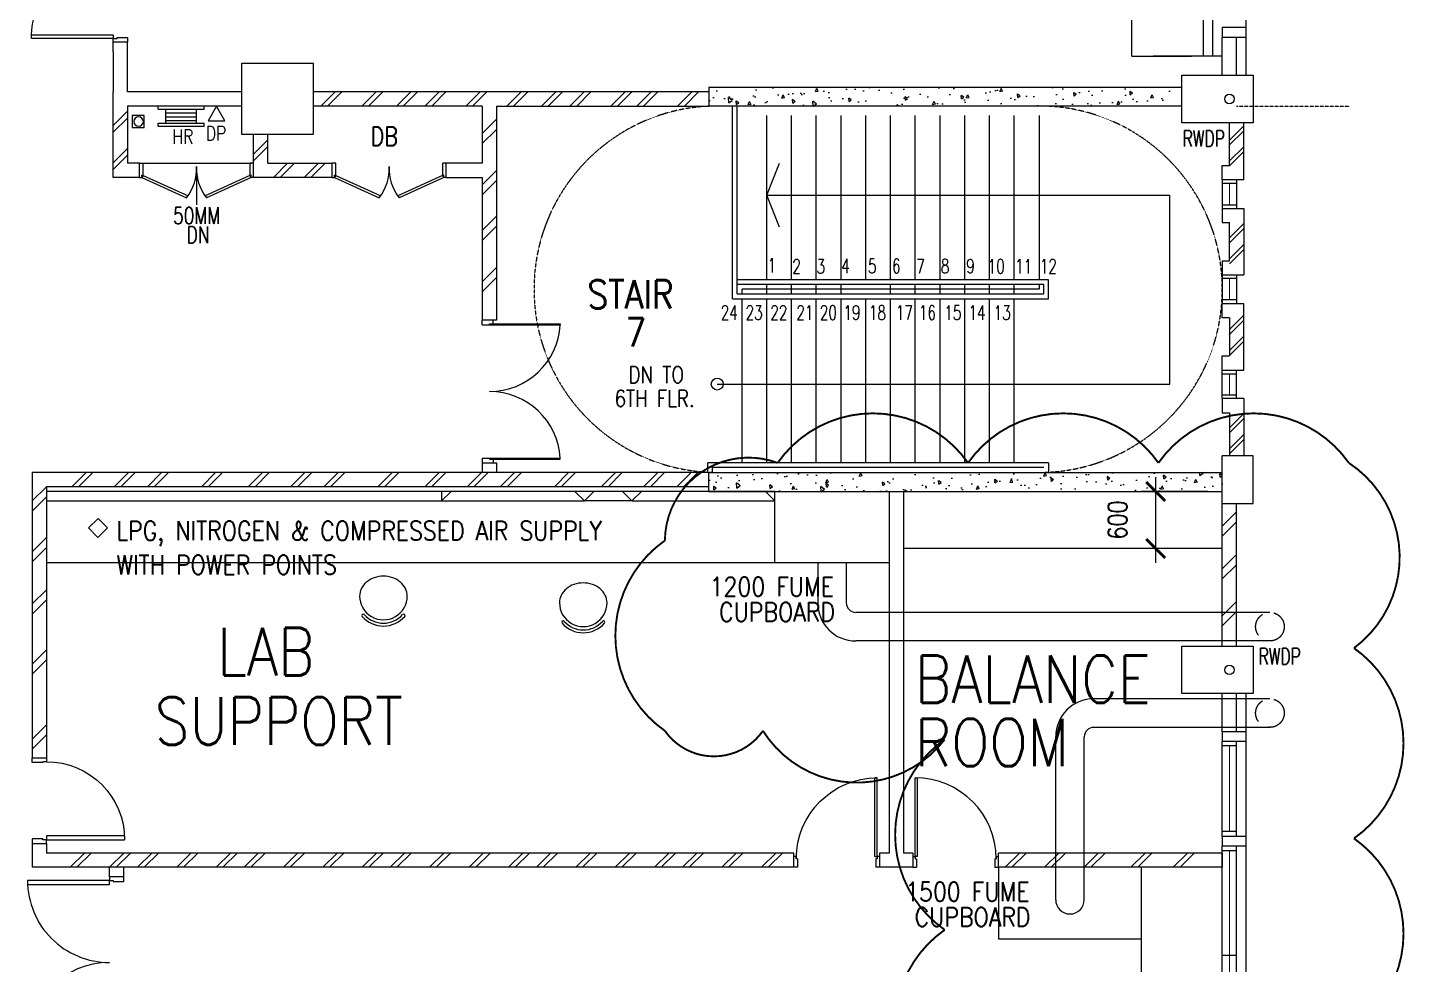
# Model space of a CAD drawing. Extents: x 2687779 to 2997471, y -863049 to -631414.
# Drawn here: x 2958379 to 2972843, y -823520 to -813674 of the extents above; entities that cross this region are included whole.
import ezdxf

# ---------------------------------------------------------------- set-up
doc = ezdxf.new("R2010")
doc.units = 0
doc.header["$LTSCALE"] = 10
doc.header["$MEASUREMENT"] = 0
doc.header["$PDMODE"] = 34
doc.linetypes.add('DIVIDE', pattern=[1.25, 0.5, -0.25, 0, -0.25, 0, -0.25])
doc.linetypes.add('HIDDEN', pattern=[0.375, 0.25, -0.125])
doc.layers.get('0').update_dxf_attribs({"linetype": 'CONTINUOUS'})
doc.layers.get('DEFPOINTS').update_dxf_attribs({"linetype": 'CONTINUOUS'})
for name, color, linetype in [('BO', 7, 'CONTINUOUS'), ('COL', 3, 'CONTINUOUS'), ('DIM', 7, 'CONTINUOUS'), ('DOOR', 5, 'CONTINUOUS'), ('DR', 7, 'CONTINUOUS'), ('FIT', 5, 'CONTINUOUS'), ('FURN', 1, 'CONTINUOUS'), ('FURN1', 7, 'CONTINUOUS'), ('H', 1, 'CONTINUOUS'), ('hatch', 7, 'CONTINUOUS'), ('PIPE', 5, 'DIVIDE'), ('PL', 5, 'CONTINUOUS'), ('RISERFUME', 1, 'CONTINUOUS'), ('RWDP', 145, 'CONTINUOUS'), ('stair', 7, 'CONTINUOUS'), ('T25', 7, 'CONTINUOUS'), ('T50', 3, 'CONTINUOUS'), ('TEX', 2, 'CONTINUOUS'), ('WALL', 2, 'CONTINUOUS'), ('WIN', 5, 'CONTINUOUS')]:
    doc.layers.add(name, color=color, linetype=linetype)
doc.styles.add('ROMANS', font='romans.shx', dxfattribs={"width": 0.8, "height": 100})
doc.styles.get("Standard").update_dxf_attribs({"font": 'ROMANS.SHX'})
doc.dimstyles.new('STANDARD$0', dxfattribs={"dimscale": 0, "dimtxt": 8, "dimasz": 6, "dimexe": 1, "dimexo": 1, "dimgap": 3, "dimtad": 1, "dimdec": 0, "dimlfac": -1, "dimrnd": 1, "dimzin": 0, "dimdsep": 46, "dimtxsty": 'Standard', "dimcen": 0, "dimclrd": 5, "dimclre": 250, "dimadec": 0, "dimazin": 0, "dimtfac": 1, "dimtdec": 4, "dimtofl": 0, "dimtmove": 0, "dimatfit": 3, "dimfxl": 1, "dimtolj": 1, "dimtzin": 0, "dimarcsym": 0})
pattern_1 = [(95, (901357.55, 1160.54), (275.776, 231.40354), [37.5, -412.5]), (40, (901357.55, 1160.54), (-314.996084, 216.884075), [30, -330]), (145.4514, (901380.53, 1179.82), (-39.219734, 448.28764), [31.870095, -350.571056]), (91.1842, (901286.84, 1231.25), (435.8465, 318.80688), [56.25, -618.75]), (141.6356, (901323.16, 1257.8), (-13.94951, 674.85584), [47.80514, -525.8565]), (36.1842, (901286.84, 1231.25), (-13.95003, 674.85583), [45, -495]), (66, (901339.87, 1248.92), (353.385786, 68.69124), [37.5, -412.5]), (11, (901339.87, 1248.92), (-170.354297, 342.40422), [30, -330]), (116.4514, (901369.32, 1254.65), (183.03181, 411.09531), [31.870095, -350.571056]), (82.5, (901357.55, 1160.54), (-113.396593, 121.994909), [0, -326, 0, -335, 0, -331.25]), (52.5, (901357.55, 1160.54), (-46.436471, 232.454725), [0, -191, 0, -318.5, 0, -126.25]), (12.5, (901278.71, 1081.69), (196.709084, 180.760381), [0, -125, 0, -390, 0, -517.5]), (2.5, (901243.35, 1046.34), (170.794992, 241.579903), [0, -162.5, 0, -259, 0, -367.5])]

# ---------------------------------------------------------------- blocks, each defined once
blk = doc.blocks.new('D1500-1')
at = {"layer": 'DR'}
for p, q in [((38, 77), (38, 821)), ((38, 821), (50, 820)), ((50, 0), (50, 820)), ((1462, 821), (1450, 820)), ((1450, 0), (1450, 820)), ((1462, 77), (1462, 821)), ((38, 115), (0, 115)), ((50, 0), (0, 0)), ((50, 77), (38, 77)), ((1450, 77), (1462, 77)), ((1462, 115), (1500, 115)), ((1450, 0), (1500, 0))]:
    blk.add_line(p, q, dxfattribs=at)
for centre, start, end in [((5, 77), 0.0238, 86.5289), ((1495, 77), 93.4711, 179.9762)]:
    blk.add_arc(centre, 745, start, end, dxfattribs=at)
blk = doc.blocks.new('DR-1800-B')
at = {"layer": 'DR'}
for p, q in [((-50, 0), (0, 0)), ((0, 0), (0, -150)), ((-1800, 0), (-1800, -150)), ((-1750, 0), (-1800, 0)), ((-1760, -150), (-1760, -110)), ((-1760, -110), (-1750, -110)), ((-1750, -110), (-1750, 0)), ((-50, -110), (-50, 0)), ((-40, -110), (-50, -110)), ((-40, -150), (-40, -110)), ((-1800, -150), (-1760, -150)), ((-1760, -150), (-1760, -1010)), ((-1720, -150), (-1760, -150)), ((-1720, -1009), (-1720, -150)), ((-80, -1009), (-80, -150)), ((-80, -150), (-40, -150)), ((-40, -150), (-40, -1010)), ((0, -150), (-40, -150))]:
    blk.add_line(p, q, dxfattribs=at)
for centre, start, end in [((-1760, -150), 270, 0), ((-40, -150), 180.0001, 270)]:
    blk.add_arc(centre, 860, start, end, dxfattribs=at)
blk = doc.blocks.new('DR900')
at = {"layer": 'DR', "color": 7}
for p, q in [((25, 940), (50, 940)), ((25, 115), (25, 940)), ((50, 115), (50, 940)), ((0, 115), (25, 115)), ((0, 0), (38, 0)), ((50, 115), (25, 115)), ((25, 115), (25, 90)), ((25, 90), (38, 90)), ((38, 90), (38, 0)), ((862, 90), (875, 90)), ((862, 90), (862, 0)), ((862, 0), (900, 0)), ((875, 115), (900, 115)), ((875, 115), (875, 90))]:
    blk.add_line(p, q, dxfattribs=at)
blk.add_arc((25, 90), 850, 0, 90, dxfattribs=at)
blk = doc.blocks.new('DR-900-B')
at = {"layer": 'DR'}
for p, q in [((0, 900), (-150, 900)), ((-150, 900), (-150, 860)), ((0, 850), (0, 900)), ((-150, 860), (-110, 860)), ((-110, 860), (-110, 850)), ((-110, 850), (0, 850)), ((-150, 40), (-970, 40)), ((-969, 80), (-150, 80)), ((-150, 80), (-150, 40)), ((-150, 40), (-110, 40)), ((-150, 0), (-150, 40)), ((0, 0), (-150, 0)), ((-110, 50), (0, 50)), ((-110, 40), (-110, 50)), ((0, 50), (0, 0))]:
    blk.add_line(p, q, dxfattribs=at)
blk.add_arc((-150, 40), 820, 90, 180, dxfattribs=at)
blk = doc.blocks.new('100FT')
at = {"layer": 'PIPE', "linetype": 'Continuous'}
blk.add_circle((0, 0), 50, dxfattribs=at)
blk = doc.blocks.new('A$C7CE3714C')
at = {"layer": 'FIT'}
blk.add_lwpolyline([(0, 0), (126, 0), (126, 126), (0, 126)], close=True, dxfattribs=at)
at = {"layer": 'FIT', "xscale": -1}
blk.add_blockref('100FT', (63, 66), dxfattribs=at)
blk = doc.blocks.new('_ARCHTICK')
at = {"color": 0, "linetype": 'ByBlock', "const_width": 0.15}
blk.add_lwpolyline([(-0.5, -0.5), (0.5, 0.5)], dxfattribs=at)
blk = doc.blocks.new('*D344')
at = {"layer": 'DEFPOINTS', "color": 0, "linetype": 'Continuous', "transparency": 16777216}
for p in [(2970929, -818549), (2970229, -819149), (2970929, -819149)]:
    blk.add_point(p, dxfattribs=at)
at = {"layer": 'FURN', "color": 7, "linetype": 'Continuous', "lineweight": -2, "transparency": 16777216}
for p, q in [((2970229, -818399), (2970229, -819299)), ((2970779, -818549), (2970079, -818549)), ((2970779, -819149), (2970079, -819149))]:
    blk.add_line(p, q, dxfattribs=at)
at = {"layer": 'FURN', "color": 7, "linetype": 'Continuous', "lineweight": -2, "transparency": 16777216, "xscale": 200, "yscale": 200, "zscale": 200}
for p, rotation in [((2970229, -818549), 90), ((2970229, -819149), 270)]:
    blk.add_blockref('_ARCHTICK', p, dxfattribs=dict(at, rotation=rotation))
at = {"layer": 'FURN', "color": 7, "linetype": 'Continuous', "transparency": 16777216, "insert": (2969829, -818849), "char_height": 200, "attachment_point": 5, "rotation": 90, "style": 'ROMANS'}
blk.add_mtext('\\A1;600', dxfattribs=at)
blk = doc.blocks.new('CHAIR10')
at = {"layer": 'FURN1', "color": 1}
for centre, radius, start, end in [((-487, 712), 252, 140.136, 160.9198), ((-515, 735), 216, 116.3827, 140.136), ((-533, 772), 175, 90, 116.3827), ((-533, 697), 250, 270, 90), ((-328, 909), 15, 48.1599, 228.1599), ((-518, 697), 270, 311.8401, 48.1599), ((-518, 697), 300, 311.8401, 48.1599), ((-443, 697), 299, 160.9198, 180), ((-443, 697), 299, 180, 199.0802), ((-487, 682), 252, 199.0802, 219.864), ((-515, 658), 216, 219.864, 243.6173), ((-533, 622), 175, 243.6173, 270), ((-328, 485), 15, 131.8401, 311.8401)]:
    blk.add_arc(centre, radius, start, end, dxfattribs=at)

msp = doc.modelspace()

# ---------------------------------------------------------------- hatches: boundary and pattern name
at = {"layer": 'hatch', "linetype": 'Continuous'}
h = msp.add_hatch(dxfattribs=at)
h.set_pattern_fill('AR-CONC', color=5, scale=50, angle=45, style=0)
h.set_pattern_definition(pattern_1)
h.paths.add_polyline_path([(2965534.5, -814299.1), (2970504.5, -814299.1), (2970504.5, -814499.1), (2965534.5, -814499.1)])
h = msp.add_hatch(dxfattribs=at)
h.set_pattern_fill('AR-CONC', color=5, scale=50, angle=45, style=0)
h.set_pattern_definition(pattern_1)
h.paths.add_polyline_path([(2965534.5, -818349.1), (2965534.5, -818549.1), (2970929.5, -818549.1), (2970929.5, -818349.1)])

# ---------------------------------------------------------------- linework, layer by layer
at = {"color": 9}
for p, q in [((2971179.5, -814174.1), (2971179.5, -808674.1)), ((2971179.5, -826174.1), (2971179.5, -820674.1))]:
    msp.add_line(p, q, dxfattribs=at)
at = {"layer": 'COL'}
for p, q in [((2965534.5, -814299.1), (2970504.5, -814299.1)), ((2965534.5, -814299.1), (2965534.5, -814499.1)), ((2970504.5, -814499.1), (2965534.5, -814499.1)), ((2970929.5, -818674.1), (2970929.5, -818174.1)), ((2971254.5, -818174.1), (2970929.5, -818174.1)), ((2971254.5, -818674.1), (2971254.5, -818174.1)), ((2965534.5, -818349.1), (2970929.5, -818349.1)), ((2965534.5, -818549.1), (2965534.5, -818349.1)), ((2965534.5, -818549.1), (2970929.5, -818549.1)), ((2970929.5, -818674.1), (2971254.5, -818674.1))]:
    msp.add_line(p, q, dxfattribs=at)
for points in [[(2960629.5, -814049.1), (2961379.5, -814049.1), (2961379.5, -814799.1), (2960629.5, -814799.1)], [(2971254.5, -814674.1), (2970504.5, -814674.1), (2970504.5, -814174.1), (2971254.5, -814174.1)], [(2970504.5, -820174.1), (2971254.5, -820174.1), (2971254.5, -820674.1), (2970504.5, -820674.1)]]:
    msp.add_lwpolyline(points, close=True, dxfattribs=at)
at = {"layer": 'DIM', "color": 1}
for p, q in [((2959753.2, -814531.1), (2959753.2, -814499.1)), ((2959833.2, -814679.4), (2959833.2, -814531.1)), ((2960153.2, -814679.4), (2960153.2, -814531.1)), ((2960233.2, -814531.1), (2960233.2, -814499.1)), ((2959753.2, -814711.4), (2959753.2, -814679.4)), ((2960233.2, -814711.4), (2960233.2, -814679.4))]:
    msp.add_line(p, q, dxfattribs=at)
at = {"layer": 'DOOR'}
for p, q in [((2959592.5, -815224.1), (2959592.5, -815099.1)), ((2960716.5, -815224.1), (2960716.5, -815099.1)), ((2960754.5, -815099.1), (2960716.5, -815099.1)), ((2961616.4, -815099.1), (2961580.6, -815099.1)), ((2961616.4, -815224.1), (2961616.4, -815099.1)), ((2962740.4, -815224.1), (2962740.4, -815099.1)), ((2962778.4, -815099.1), (2962740.4, -815099.1)), ((2959554.5, -815249.1), (2959579.5, -815249.1)), ((2959579.5, -815249.1), (2959579.5, -815224.1)), ((2959579.5, -815224.1), (2959592.5, -815224.1)), ((2959593.3, -815228.3), (2959579.5, -815249.1)), ((2959579.5, -815249.1), (2960050.5, -815462.4)), ((2959593.3, -815228.3), (2960065.4, -815442.3)), ((2960715.6, -815228.3), (2960243.6, -815442.3)), ((2960729.5, -815249.1), (2960258.5, -815462.4)), ((2960715.6, -815228.3), (2960729.5, -815249.1)), ((2960729.5, -815224.1), (2960716.5, -815224.1)), ((2960729.5, -815249.1), (2960729.5, -815224.1)), ((2960754.5, -815249.1), (2960729.5, -815249.1)), ((2961578.4, -815249.1), (2961603.4, -815249.1)), ((2961603.4, -815249.1), (2961603.4, -815224.1)), ((2961603.4, -815224.1), (2961616.4, -815224.1)), ((2961617.2, -815228.3), (2961603.4, -815249.1)), ((2961603.4, -815249.1), (2962074.4, -815462.4)), ((2961617.2, -815228.3), (2962089.3, -815442.3)), ((2962739.5, -815228.3), (2962267.5, -815442.3)), ((2962753.4, -815249.1), (2962282.4, -815462.4)), ((2962739.5, -815228.3), (2962753.4, -815249.1)), ((2962753.4, -815224.1), (2962740.4, -815224.1)), ((2962753.4, -815249.1), (2962753.4, -815224.1)), ((2962778.4, -815249.1), (2962753.4, -815249.1))]:
    msp.add_line(p, q, dxfattribs=at)
for centre, start, end in [((2959657.1, -815155.4), 322.03455, 2.4491), ((2960651.9, -815155.4), 177.5509, 217.96545), ((2961681, -815155.4), 322.03455, 2.4491), ((2962675.8, -815155.4), 177.5509, 217.96545)]:
    msp.add_arc(centre, 499, start, end, dxfattribs=at)
at = {"layer": 'DR', "linetype": 'Continuous'}
msp.add_line((2959279.5, -813929.4), (2959279.5, -814349.1), dxfattribs=at)
at = {"layer": 'DR'}
msp.add_line((2960156, -815154.4), (2960156, -815538.8), dxfattribs=at)
at = {"layer": 'FURN', "linetype": 'Continuous'}
for p, q in [((2970829.5, -813974.1), (2970829.5, -810474.1)), ((2969979.5, -813974.1), (2969979.5, -812474.1)), ((2970729.5, -812474.1), (2970729.5, -813974.1)), ((2970729.5, -812474.1), (2970729.5, -813974.1)), ((2969979.5, -813974.1), (2970604.5, -813974.1)), ((2970929.5, -813974.1), (2970204.5, -813974.1)), ((2966229.5, -818549.1), (2958579.5, -818549.1)), ((2962728.5, -818648.1), (2962829.5, -818549.1)), ((2962729.5, -818549.1), (2962728.5, -818648.1)), ((2964129.5, -818549.1), (2964228.5, -818648.1)), ((2964228.5, -818648.1), (2964329.5, -818549.1)), ((2964629.5, -818549.1), (2964728.5, -818648.1)), ((2964728.5, -818648.1), (2964829.5, -818549.1)), ((2966129.5, -818549.1), (2966228.5, -818648.1)), ((2966229.5, -818549.1), (2967429.5, -818549.1)), ((2966229.5, -819299.1), (2966229.5, -818549.1)), ((2967429.5, -818549.1), (2967429.5, -819299.1)), ((2958579.5, -818649.1), (2964229.5, -818649.1)), ((2964729.5, -818649.1), (2964229.5, -818649.1)), ((2964729.5, -818649.1), (2966229.5, -818649.1)), ((2959120, -818833), (2959020, -818933)), ((2959220, -818933), (2959120, -818833)), ((2959020, -818933), (2959119, -819032)), ((2959119, -819032), (2959220, -818933)), ((2970926, -819149.1), (2967579.5, -819149.1)), ((2966229.5, -819299.1), (2958579.5, -819299.1)), ((2967429.5, -819299.1), (2966229.5, -819299.1)), ((2970079.5, -822499.1), (2968579.5, -822499.1)), ((2968579.5, -822499.1), (2968579.5, -823249.1)), ((2970079.5, -823249.1), (2970079.5, -822499.1)), ((2970079.5, -823249.1), (2970079.5, -822499.1)), ((2970079.5, -838349.1), (2970079.5, -822499.1)), ((2968579.5, -823249.1), (2970079.5, -823249.1))]:
    msp.add_line(p, q, dxfattribs=at)
at = {"layer": 'H'}
for p, q in [((2961611, -814349.1), (2961461, -814499.1)), ((2961681.7, -814349.1), (2961531.7, -814499.1)), ((2962040, -814349.1), (2961890, -814499.1)), ((2962110.7, -814349.1), (2961960.7, -814499.1)), ((2962405.3, -814349.1), (2962255.3, -814499.1)), ((2962476, -814349.1), (2962326, -814499.1)), ((2962703.9, -814349.1), (2962553.9, -814499.1)), ((2962774.6, -814349.1), (2962624.6, -814499.1)), ((2963132.9, -814349.1), (2962982.9, -814499.1)), ((2963203.6, -814349.1), (2963053.6, -814499.1)), ((2963563.2, -814349.1), (2963413.2, -814499.1)), ((2963633.9, -814349.1), (2963483.9, -814499.1)), ((2963928.5, -814349.1), (2963778.5, -814499.1)), ((2963999.2, -814349.1), (2963849.2, -814499.1)), ((2964227.1, -814349.1), (2964077.1, -814499.1)), ((2964297.9, -814349.1), (2964147.9, -814499.1)), ((2964656.1, -814349.1), (2964506.1, -814499.1)), ((2964726.9, -814349.1), (2964576.9, -814499.1)), ((2964929, -814349.1), (2964779, -814499.1)), ((2964999.7, -814349.1), (2964849.7, -814499.1)), ((2965358, -814349.1), (2965208, -814499.1)), ((2965428.7, -814349.1), (2965278.7, -814499.1)), ((2959429.5, -814554.2), (2959279.5, -814704.2)), ((2959429.5, -814624.9), (2959279.5, -814774.9)), ((2971002.3, -814859.9), (2971152.3, -814709.9)), ((2960904.5, -814854.5), (2960754.5, -815004.5)), ((2971002.3, -814911.6), (2971152.3, -814761.6)), ((2959429.5, -814944.4), (2959279.5, -815094.4)), ((2959429.5, -815015.1), (2959279.5, -815165.1)), ((2960904.5, -814925.2), (2960754.5, -815075.2)), ((2971004.5, -815076.6), (2971154.5, -814926.6)), ((2971004.5, -815128.3), (2971154.5, -814978.3)), ((2961111.8, -815099.1), (2960961.8, -815249.1)), ((2961182.5, -815099.1), (2961032.5, -815249.1)), ((2961434.3, -815099.1), (2961284.3, -815249.1)), ((2961505, -815099.1), (2961355, -815249.1)), ((2971002.3, -815888.5), (2971152.3, -815738.5)), ((2971002.3, -815940.2), (2971152.3, -815790.2)), ((2971004.5, -816105.3), (2971154.5, -815955.3)), ((2971004.5, -816156.9), (2971154.5, -816006.9)), ((2971002.3, -816851), (2971152.3, -816701)), ((2971002.3, -816902.7), (2971152.3, -816752.7)), ((2971004.5, -817067.8), (2971154.5, -816917.8)), ((2971004.5, -817119.4), (2971154.5, -816969.4)), ((2971002.3, -817884.2), (2971152.3, -817734.2)), ((2971002.3, -817935.9), (2971152.3, -817785.9)), ((2971004.5, -818100.9), (2971154.5, -817950.9)), ((2971004.5, -818152.6), (2971154.5, -818002.6)), ((2958994.7, -818349.1), (2958844.7, -818499.1)), ((2959065.4, -818349.1), (2958915.4, -818499.1)), ((2959439.5, -818349.1), (2959289.5, -818499.1)), ((2959510.3, -818349.1), (2959360.3, -818499.1)), ((2959788.2, -818349.1), (2959638.2, -818499.1)), ((2959858.9, -818349.1), (2959708.9, -818499.1)), ((2960355.6, -818349.1), (2960205.6, -818499.1)), ((2960426.3, -818349.1), (2960276.3, -818499.1)), ((2960848.5, -818349.1), (2960698.5, -818499.1)), ((2960919.2, -818349.1), (2960769.2, -818499.1)), ((2961293.4, -818349.1), (2961143.4, -818499.1)), ((2961364.1, -818349.1), (2961214.1, -818499.1)), ((2961642, -818349.1), (2961492, -818499.1)), ((2961712.7, -818349.1), (2961562.7, -818499.1)), ((2962209.4, -818349.1), (2962059.4, -818499.1)), ((2962280.1, -818349.1), (2962130.1, -818499.1)), ((2962702.3, -818349.1), (2962552.3, -818499.1)), ((2962773, -818349.1), (2962623, -818499.1)), ((2963147.2, -818349.1), (2962997.2, -818499.1)), ((2963217.9, -818349.1), (2963067.9, -818499.1)), ((2963495.8, -818349.1), (2963345.8, -818499.1)), ((2963566.5, -818349.1), (2963416.5, -818499.1)), ((2964063.2, -818349.1), (2963913.2, -818499.1)), ((2964133.9, -818349.1), (2963983.9, -818499.1)), ((2964556.1, -818349.1), (2964406.1, -818499.1)), ((2964626.8, -818349.1), (2964476.8, -818499.1)), ((2965001, -818349.1), (2964851, -818499.1)), ((2965071.7, -818349.1), (2964921.7, -818499.1)), ((2965349.6, -818349.1), (2965199.6, -818499.1)), ((2965420.3, -818349.1), (2965270.3, -818499.1)), ((2958977.6, -822349.1), (2958827.6, -822499.1)), ((2959048.3, -822349.1), (2958898.3, -822499.1)), ((2959391.2, -822349.1), (2959241.2, -822499.1)), ((2959461.9, -822349.1), (2959311.9, -822499.1)), ((2959684.6, -822349.1), (2959534.6, -822499.1)), ((2959755.3, -822349.1), (2959605.3, -822499.1)), ((2960096.3, -822349.1), (2959946.3, -822499.1)), ((2960167, -822349.1), (2960017, -822499.1)), ((2960509.9, -822349.1), (2960359.9, -822499.1)), ((2960580.7, -822349.1), (2960430.7, -822499.1)), ((2960803.3, -822349.1), (2960653.3, -822499.1)), ((2960874, -822349.1), (2960724, -822499.1)), ((2961216.9, -822349.1), (2961066.9, -822499.1)), ((2961287.7, -822349.1), (2961137.7, -822499.1)), ((2961631.7, -822349.1), (2961481.7, -822499.1)), ((2961702.4, -822349.1), (2961552.4, -822499.1)), ((2962045.4, -822349.1), (2961895.4, -822499.1)), ((2962116.1, -822349.1), (2961966.1, -822499.1)), ((2962338.7, -822349.1), (2962188.7, -822499.1)), ((2962409.4, -822349.1), (2962259.4, -822499.1)), ((2962752.4, -822349.1), (2962602.4, -822499.1)), ((2962823.1, -822349.1), (2962673.1, -822499.1)), ((2963167.1, -822349.1), (2963017.1, -822499.1)), ((2963237.8, -822349.1), (2963087.8, -822499.1)), ((2963580.8, -822349.1), (2963430.8, -822499.1)), ((2963651.5, -822349.1), (2963501.5, -822499.1)), ((2963874.1, -822349.1), (2963724.1, -822499.1)), ((2963944.8, -822349.1), (2963794.8, -822499.1)), ((2964287.8, -822349.1), (2964137.8, -822499.1)), ((2964358.5, -822349.1), (2964208.5, -822499.1)), ((2964702.5, -822349.1), (2964552.5, -822499.1)), ((2964773.3, -822349.1), (2964623.3, -822499.1)), ((2965116.2, -822349.1), (2964966.2, -822499.1)), ((2965186.9, -822349.1), (2965036.9, -822499.1)), ((2965409.5, -822349.1), (2965259.5, -822499.1)), ((2965480.3, -822349.1), (2965330.3, -822499.1)), ((2965823.2, -822349.1), (2965673.2, -822499.1)), ((2965893.9, -822349.1), (2965743.9, -822499.1)), ((2966238, -822349.1), (2966088, -822499.1)), ((2966308.7, -822349.1), (2966158.7, -822499.1)), ((2968798.7, -822349.1), (2968648.7, -822499.1)), ((2968869.4, -822349.1), (2968719.4, -822499.1)), ((2969212.3, -822349.1), (2969062.3, -822499.1)), ((2969283, -822349.1), (2969133, -822499.1)), ((2969627.1, -822349.1), (2969477.1, -822499.1)), ((2969697.8, -822349.1), (2969547.8, -822499.1)), ((2970120, -822349.1), (2969970, -822499.1)), ((2970190.7, -822349.1), (2970040.7, -822499.1)), ((2970564.9, -822349.1), (2970414.9, -822499.1)), ((2970635.6, -822349.1), (2970485.6, -822499.1))]:
    msp.add_line(p, q, dxfattribs=at)
at = {"layer": 'hatch', "color": 1}
for p, q in [((2963154.5, -814788.1), (2963304.5, -814638.1)), ((2963154.5, -814894.2), (2963304.5, -814744.2)), ((2963154.5, -815326.9), (2963304.5, -815176.9)), ((2963154.5, -815433), (2963304.5, -815283)), ((2963154.5, -815807.1), (2963304.5, -815657.1)), ((2963154.5, -815913.2), (2963304.5, -815763.2)), ((2963154.5, -816345.9), (2963304.5, -816195.9)), ((2963154.5, -816452), (2963304.5, -816302)), ((2958429.5, -818649.1), (2958579.5, -818499.1)), ((2958429.5, -818755.2), (2958579.5, -818605.2)), ((2970929.5, -818913.1), (2971079.5, -818763.1)), ((2970929.5, -819019.2), (2971079.5, -818869.2)), ((2958429.5, -819182.9), (2958579.5, -819032.9)), ((2958429.5, -819288.9), (2958579.5, -819138.9)), ((2970929.5, -819362.7), (2971079.5, -819212.7)), ((2970929.5, -819468.7), (2971079.5, -819318.7)), ((2958429.5, -819731.3), (2958579.5, -819581.3)), ((2958429.5, -819837.4), (2958579.5, -819687.4)), ((2970929.5, -819854.7), (2971079.5, -819704.7)), ((2970929.5, -819960.7), (2971079.5, -819810.7)), ((2958429.5, -820363.4), (2958579.5, -820213.4)), ((2958429.5, -820469.5), (2958579.5, -820319.5)), ((2958429.5, -821151.8), (2958579.5, -821001.8)), ((2958429.5, -821257.8), (2958579.5, -821107.8))]:
    msp.add_line(p, q, dxfattribs=at)
at = {"layer": 'hatch', "color": 7}
msp.add_solid([(2960135.2, -815279.4), (2960176.9, -815279.4), (2960156, -815154.4)], dxfattribs=at)
at = {"layer": 'PL', "color": 5}
for p, q in [((2970929.5, -815274.1), (2970929.5, -815574.1)), ((2971079.5, -815274.1), (2971079.5, -815574.1)), ((2971079.5, -815312.1), (2970929.5, -815312.1)), ((2970929.5, -816274.1), (2970929.5, -816574.1)), ((2971079.5, -816312.1), (2970929.5, -816312.1)), ((2971079.5, -816274.1), (2971079.5, -816574.1)), ((2971079.5, -816536.1), (2970929.5, -816536.1)), ((2970928.1, -817574.1), (2970928.1, -817274.1)), ((2971079.5, -817574.1), (2971079.5, -817274.1)), ((2971079.5, -817536.1), (2970929.5, -817536.1))]:
    msp.add_line(p, q, dxfattribs=at)
at = {"layer": 'RISERFUME', "linetype": 'Continuous'}
for p, q in [((2966679.5, -819299.1), (2966679.5, -819720.2)), ((2966979.5, -819299.1), (2966979.5, -819720.2)), ((2971429.8, -819820.2), (2967079.5, -819820.2)), ((2971429.8, -820120.2), (2967079.5, -820120.2, 0)), ((2971429.8, -820728), (2969579.5, -820728)), ((2971429.8, -821028), (2969579.5, -821028)), ((2969179.5, -822839.1), (2969179.5, -821123)), ((2969479.5, -822839.1), (2969479.5, -821128))]:
    msp.add_line(p, q, dxfattribs=at)
at = {"layer": 'RISERFUME', "color": 3, "linetype": 'Continuous', "const_width": 20}
msp.add_lwpolyline([(2968013.4, -825156.1, -0.5205671), (2968013.4, -823156.1, -0.5205671), (2968013.4, -821156.1, -0.5205671), (2966104.5, -821065, -0.5205671), (2965074.6, -821065, -0.5205671), (2965074.6, -819065, -0.5205671), (2966258.7, -818249.1, -0.5205671), (2968258.7, -818249.1, -0.5205671), (2970258.7, -818249.1, -0.5205671), (2972258.7, -818249.1, -0.5205671), (2972312.4, -820195.3, -0.5205671), (2972312.4, -822195.3, -0.5205671), (2972312.4, -824195.3, -0.5205671)], format="xyb", dxfattribs=at)
at = {"layer": 'RISERFUME', "linetype": 'HIDDEN', "ltscale": 100}
for centre in [(2971429.8, -819970.2), (2971429.8, -820878)]:
    msp.add_circle(centre, 150, dxfattribs=at)
at = {"layer": 'RISERFUME', "linetype": 'Continuous', "ltscale": 100}
for centre, radius, start, end in [((2967079.5, -819720.2, 0), 400, 180, 270), ((2967079.5, -819720.2, 0), 100, 180, 270), ((2969579.5, -821128), 400, 90, 180), ((2969579.5, -821128), 100, 90, 180)]:
    msp.add_arc(centre, radius, start, end, dxfattribs=at)
at = {"layer": 'RISERFUME', "linetype": 'Continuous'}
msp.add_arc((2969329.5, -822839.1), 150, 180, 0, dxfattribs=at)
at = {"layer": 'RWDP', "color": 142, "linetype": 'Continuous'}
for centre in [(2971004.5, -814425), (2971004.5, -820424.1)]:
    msp.add_circle(centre, 50, dxfattribs=at)
at = {"layer": 'stair', "color": 193}
for p, q in [((2965784.5, -816524.1), (2965784.5, -814499.1)), ((2965834.5, -816474.1), (2965834.5, -814499.1)), ((2969104.5, -816324.1), (2965834.5, -816324.1)), ((2969054.5, -816374.1), (2965834.5, -816374.1)), ((2969054.5, -816474.1), (2969054.5, -816374.1)), ((2969104.5, -816524.1), (2969104.5, -816324.1)), ((2965784.5, -816524.1), (2969104.5, -816524.1)), ((2965834.5, -816474.1), (2969054.5, -816474.1)), ((2965524.5, -818349.1), (2965524.5, -818249.1)), ((2969104.5, -818249.1), (2965524.5, -818249.1)), ((2965574.5, -818349.1), (2965574.5, -818299.1)), ((2969054.5, -818299.1), (2965574.5, -818299.1)), ((2969104.5, -818249.1), (2969104.5, -818349.1))]:
    msp.add_line(p, q, dxfattribs=at)
at = {"layer": 'stair', "color": 5, "linetype": 'HIDDEN'}
msp.add_line((2971079.5, -814499.1), (2972270.5, -814499.1), dxfattribs=at)
at = {"layer": 'stair'}
for p, q in [((2966144.5, -816324.1), (2966144.5, -814599.1)), ((2966404.5, -816324.1), (2966404.5, -814599.1)), ((2966664.5, -816324.1), (2966664.5, -814599.1)), ((2966924.5, -816324.1), (2966924.5, -814599.1)), ((2967184.5, -816324.1), (2967184.5, -814599.1)), ((2967444.5, -816324.1), (2967444.5, -814599.1)), ((2967704.5, -816324.1), (2967704.5, -814599.1)), ((2967964.5, -816324.1), (2967964.5, -814599.1)), ((2968224.5, -816324.1), (2968224.5, -814599.1)), ((2968484.5, -816324.1), (2968484.5, -814599.1)), ((2968744.5, -816324.1), (2968744.5, -814599.1)), ((2969004.5, -814599.1), (2969004.5, -816324.1)), ((2966144.5, -815436.6), (2970377.1, -815436.6)), ((2970377.1, -817420.7), (2970377.1, -815436.6)), ((2966179.5, -816424.1), (2965884.5, -816424.1)), ((2965884.5, -816474.1), (2965884.5, -816424.1)), ((2966144.5, -816424.1), (2966144.5, -816374.1)), ((2969004.5, -816424.1), (2966144.5, -816424.1)), ((2966144.5, -816474.1), (2966144.5, -816424.1)), ((2966404.5, -816424.1), (2966404.5, -816374.1)), ((2966404.5, -816474.1), (2966404.5, -816424.1)), ((2966664.5, -816424.1), (2966664.5, -816374.1)), ((2966664.5, -816424.1), (2966664.5, -816374.1)), ((2966664.5, -816474.1), (2966664.5, -816424.1)), ((2966924.5, -816424.1), (2966924.5, -816374.1)), ((2966924.5, -816424.1), (2966924.5, -816374.1)), ((2966924.5, -816474.1), (2966924.5, -816424.1)), ((2969004.5, -816424.1), (2967205.1, -816424.1)), ((2967444.5, -816424.1), (2967444.5, -816374.1)), ((2967444.5, -816474.1), (2967444.5, -816424.1)), ((2967444.5, -816474.1), (2967444.5, -816428.5)), ((2967704.5, -816424.1), (2967704.5, -816374.1)), ((2967704.5, -816474.1), (2967704.5, -816424.1)), ((2967704.5, -816474.1), (2967704.5, -816424.1)), ((2967964.5, -816424.1), (2967964.5, -816374.1)), ((2967964.5, -816474.1), (2967964.5, -816424.1)), ((2967964.5, -816474.1), (2967964.5, -816424.1)), ((2968224.5, -816424.1), (2968224.5, -816374.1)), ((2968224.5, -816474.1), (2968224.5, -816424.1)), ((2968224.5, -816474.1), (2968224.5, -816424.1)), ((2968484.5, -816424.1), (2968484.5, -816374.1)), ((2968484.5, -816474.1), (2968484.5, -816424.1)), ((2968484.5, -816474.1), (2968484.5, -816424.1)), ((2968744.5, -816424.1), (2968744.5, -816374.1)), ((2968744.5, -816474.1), (2968744.5, -816374.1)), ((2968744.5, -816474.1), (2968744.5, -816424.1)), ((2968744.5, -816474.1), (2968744.5, -816424.1)), ((2969004.5, -816374.1), (2969004.5, -816424.1)), ((2965884.5, -818249.1), (2965884.5, -816524.1)), ((2966144.5, -818249.1), (2966144.5, -816524.1)), ((2966404.5, -818249.1), (2966404.5, -816524.1)), ((2966664.5, -818249.1), (2966664.5, -816524.1)), ((2966924.5, -818249.1), (2966924.5, -816524.1)), ((2967184.5, -818249.1), (2967184.5, -816524.1)), ((2967444.5, -818249.1), (2967444.5, -816524.1)), ((2967704.5, -818249.1), (2967704.5, -816524.1)), ((2967964.5, -818249.1), (2967964.5, -816524.1)), ((2968224.5, -818249.1), (2968224.5, -816524.1)), ((2968484.5, -818249.1), (2968484.5, -816524.1)), ((2968744.5, -818249.1), (2968744.5, -816524.1)), ((2965624.5, -817420.7), (2970377.1, -817420.7))]:
    msp.add_line(p, q, dxfattribs=at)
at = {"layer": 'stair', "linetype": 'Continuous'}
msp.add_line((2959556.7, -815099.1), (2960735.5, -815099.1), dxfattribs=at)
at = {"layer": 'stair', "color": 4, "linetype": 'Continuous'}
msp.add_lwpolyline([(2966279.2, -815773.7), (2966144.5, -815436.6), (2966279.2, -815099.5)], dxfattribs=at)
at = {"layer": 'stair', "color": 2, "linetype": 'Continuous'}
msp.add_circle((2965624.5, -817420.7), 62.5, dxfattribs=at)
at = {"layer": 'stair', "color": 1, "linetype": 'HIDDEN'}
for centre, start, end in [((2965624.5, -816424.1), 90, 270), ((2969004.5, -816424.1), 270, 90)]:
    msp.add_arc(centre, 1925, start, end, dxfattribs=at)
at = {"layer": 'WALL'}
for p, q in [((2959279.5, -813929.4), (2959279.5, -813829.4)), ((2959429.5, -814349.1), (2959429.5, -813829.4)), ((2970929.5, -814174.1), (2970929.5, -813774.1)), ((2971079.5, -814174.1), (2971079.5, -813774.1)), ((2959279.5, -815249.1), (2959279.5, -814349.1)), ((2960629.5, -814349.1), (2959429.5, -814349.1)), ((2965534.5, -814349.1), (2961379.5, -814349.1)), ((2959429.5, -814499.1), (2959429.5, -815099.1)), ((2960629.5, -814499.1), (2959429.5, -814499.1)), ((2963154.5, -814499.1), (2961379.5, -814499.1)), ((2963154.5, -814499.1), (2963154.5, -815099.1)), ((2963304.5, -814499.1), (2963304.5, -816749.1)), ((2963304.5, -814499.1), (2965534.5, -814499.1)), ((2959429.5, -814674.1), (2959429.5, -815099.1)), ((2971154.5, -815274.1), (2971154.5, -814674.1)), ((2960754.5, -815249.1), (2960754.5, -814799.1)), ((2960904.5, -815099.1), (2960904.5, -814799.1)), ((2959556.7, -815099.1), (2959429.5, -815099.1)), ((2959556.7, -815249.1), (2959556.7, -815099.1)), ((2960904.5, -815099.1), (2961580.6, -815099.1)), ((2961580.6, -815249.1), (2961580.6, -815099.1)), ((2963154.5, -815099.1), (2962778.4, -815099.1)), ((2962778.4, -815249.1), (2962778.4, -815099.1)), ((2970929.5, -815124.1), (2971004.5, -815124.1)), ((2970929.5, -815274.1), (2970929.5, -815124.1)), ((2959556.7, -815249.1), (2959279.5, -815249.1)), ((2961580.6, -815249.1), (2960754.5, -815249.1)), ((2962778.4, -815249.1), (2963154.5, -815249.1)), ((2963014.5, -815249.1), (2963154.5, -815249.1)), ((2963154.5, -815249.1), (2963154.5, -816749.1)), ((2971154.5, -815274.1), (2970929.5, -815274.1)), ((2970929.5, -815574.1), (2970929.5, -815724.1)), ((2970929.5, -815574.1), (2971154.5, -815574.1)), ((2971154.5, -815574.1), (2971154.5, -816274.1)), ((2970929.5, -815724.1), (2971004.5, -815724.1)), ((2971004.5, -816124.1), (2971004.5, -815724.1)), ((2970929.5, -816124.1), (2971004.5, -816124.1)), ((2971154.5, -817274.1), (2971154.5, -816574.1)), ((2963304.5, -816749.1), (2963154.5, -816749.1)), ((2971004.5, -816724.1), (2970929.5, -816724.1)), ((2971004.5, -816724.1), (2971004.5, -817124.1)), ((2970929.5, -817274.1), (2970929.5, -817124.1)), ((2970929.5, -817124.1), (2971004.5, -817124.1)), ((2970929.5, -817274.1), (2971154.5, -817274.1)), ((2971154.5, -817574.1), (2970929.5, -817574.1)), ((2970929.5, -817574.1), (2970929.5, -817724.1)), ((2971154.5, -817574.1), (2971154.5, -818174.1)), ((2970929.5, -817724.1), (2971004.5, -817724.1)), ((2971004.5, -817724.1), (2971004.5, -818174.1)), ((2963154.5, -818249.1), (2963304.5, -818249.1)), ((2963154.5, -818249.1), (2963154.5, -818349.1)), ((2963304.5, -818249.1), (2963304.5, -818349.1)), ((2965524.5, -818349.1), (2958429.5, -818349.1)), ((2958429.5, -818349.1), (2958429.5, -821349.1)), ((2958579.5, -818499.1), (2958579.5, -821349.1)), ((2965534.5, -818499.1), (2958579.5, -818499.1)), ((2967429.5, -818549.1), (2967429.5, -822349.1)), ((2967579.5, -818549.1), (2967579.5, -822349.1)), ((2970929.5, -820174.1), (2970929.5, -818674.1)), ((2971079.5, -820174.1), (2971079.5, -818674.1)), ((2970929.5, -821074.1), (2970929.5, -820674.1)), ((2971079.5, -821074.1), (2971079.5, -820674.1)), ((2958579.5, -821144.2), (2958579.5, -821294.2)), ((2958579.5, -821144.2), (2958579.5, -821294.2)), ((2958429.5, -822249.1), (2958429.5, -822499.1)), ((2958579.5, -822249.1), (2958579.5, -822349.1)), ((2966429.5, -822349.1), (2958579.5, -822349.1)), ((2966429.5, -822499.1), (2966429.5, -822349.1)), ((2967429.5, -822349.1), (2967329.5, -822349.1)), ((2967329.5, -822349.1), (2967329.5, -822499.1)), ((2967679.5, -822349.1), (2967579.5, -822349.1)), ((2967679.5, -822349.1), (2967579.5, -822349.1)), ((2967679.5, -822349.1), (2967679.5, -822499.1)), ((2970929.5, -822349.1), (2968579.5, -822349.1)), ((2968579.5, -822499.1), (2968579.5, -822349.1)), ((2970929.5, -822349.1), (2970929.5, -822499.1)), ((2966429.5, -822499.1), (2958429.5, -822499.1)), ((2959239.5, -822599.1), (2959239.5, -822499.1)), ((2959389.5, -822599.1), (2959389.5, -822499.1)), ((2967679.5, -822499.1), (2967329.5, -822499.1)), ((2970929.5, -822499.1), (2968579.5, -822499.1))]:
    msp.add_line(p, q, dxfattribs=at)
at = {"layer": 'WALL', "color": 1}
for p, q in [((2959753.2, -814531.1), (2960233.2, -814531.1)), ((2959833.2, -814571.1), (2960153.2, -814571.1)), ((2959753.2, -814679.4), (2960233.2, -814679.4)), ((2959753.2, -814711.4), (2960233.2, -814711.4)), ((2959833.2, -814614.1), (2960153.2, -814614.1)), ((2959833.2, -814651.1), (2960153.2, -814651.1))]:
    msp.add_line(p, q, dxfattribs=at)
at = {"layer": 'WALL'}
for points in [[(2971179.5, -813674.1), (2970929.5, -813674.1), (2970929.5, -813774.1), (2971179.5, -813774.1)], [(2960275.4, -814654.7), (2960451.9, -814654.7), (2960363.6, -814501.9)], [(2971179.5, -821074.1), (2970929.5, -821074.1), (2970929.5, -821174.1), (2971179.5, -821174.1)], [(2971179.5, -822174.1), (2970929.5, -822174.1), (2970929.5, -822274.1), (2971179.5, -822274.1)]]:
    msp.add_lwpolyline(points, close=True, dxfattribs=at)
for points in [[(2971004.5, -815124.1), (2971004.5, -814674.1)], [(2970929.5, -816124.1), (2970929.5, -816274.1), (2971154.5, -816274.1)], [(2970929.5, -816724.1), (2970929.5, -816574.1), (2971154.5, -816574.1)]]:
    msp.add_lwpolyline(points, dxfattribs=at)
at = {"layer": 'WIN'}
for p, q in [((2970929.5, -815536.1), (2971079.5, -815536.1)), ((2970929.5, -815724.1), (2971004.5, -815724.1)), ((2970929.5, -817312.1), (2971079.5, -817312.1)), ((2970929.5, -822174.1), (2970929.5, -821174.1)), ((2971079.5, -821224.1), (2970929.5, -821224.1)), ((2971079.5, -822174.1), (2971079.5, -821174.1)), ((2971079.5, -822124.1), (2970929.5, -822124.1)), ((2970929.5, -824574.1), (2970929.5, -822274.1)), ((2971079.5, -822324.1), (2970929.5, -822324.1)), ((2971079.5, -824574.1), (2971079.5, -822274.1)), ((2971079.5, -823424.1), (2970929.5, -823424.1))]:
    msp.add_line(p, q, dxfattribs=at)
at = {"layer": 'WIN', "const_width": 10, "flags": 128}
for points in [[(2971004.5, -815312.1), (2971004.5, -815536.1)], [(2971004.5, -816312.1), (2971004.5, -816536.1)], [(2971004.5, -817536.1), (2971004.5, -817312.1)], [(2971004.5, -822124.1), (2971004.5, -821224.1)], [(2971004.5, -824524.1), (2971004.5, -822324.1)]]:
    msp.add_lwpolyline(points, dxfattribs=at)

# ---------------------------------------------------------------- block references
at = {"rotation": 270}
msp.add_blockref('D1500-1', (2963154.5, -816749.1), dxfattribs=at)
at = {"layer": 'BO', "linetype": 'Continuous', "rotation": 270}
for p in [(2961421.1, -820181.2), (2963520.1, -820252.2)]:
    msp.add_blockref('CHAIR10', p, dxfattribs=at)
at = {"layer": 'DR', "linetype": 'Continuous', "xscale": -1}
msp.add_blockref('DR900', (2967329.5, -822499.1), dxfattribs=at)
at = {"layer": 'DR', "linetype": 'Continuous'}
msp.add_blockref('DR900', (2967679.5, -822499.1), dxfattribs=at)
at = {"layer": 'T25', "rotation": 270}
msp.add_blockref('A$C7CE3714C', (2959480.1, -814599.1), dxfattribs=at)
msp.add_blockref('A$C7CE3714C', (2959480.1, -814599.1), dxfattribs=at)
at = {"layer": 'WALL', "xscale": -1, "rotation": 270}
msp.add_blockref('DR-1800-B', (2959429.5, -812029.4), dxfattribs=at)
at = {"layer": 'WALL', "linetype": 'Continuous', "xscale": -1}
msp.add_blockref('DR-900-B', (2958429.5, -822249.1), dxfattribs=at)
at = {"layer": 'WALL', "rotation": 270}
msp.add_blockref('DR-1800-B', (2959389.5, -824399.1), dxfattribs=at)

# ---------------------------------------------------------------- texts
at = {"layer": 'DIM', "style": 'ROMANS', "width": 0.8}
for s, p in [('DP', (2960251.2, -814861.9)), ('HR', (2959900.3, -814894.8))]:
    msp.add_text(s, height=150, dxfattribs=at).set_placement(p)
at = {"layer": 'FURN', "color": 7, "style": 'ROMANS', "width": 0.85}
for s, p in [('LPG, NITROGEN & COMPRESSED AIR SUPPLY', (2959311.8, -819062.4)), ('WITH POWER POINTS', (2959311.8, -819420.4))]:
    msp.add_text(s, height=200, dxfattribs=at).set_placement(p)
at = {"layer": 'FURN', "linetype": 'Continuous', "style": 'ROMANS', "width": 0.85}
for s, p in [('1200 FUME', (2965544.7, -819649.5)), ('CUPBOARD', (2965642.7, -819916.5)), ('1500 FUME', (2967599.2, -822854.5)), ('CUPBOARD', (2967697.2, -823121.5))]:
    msp.add_text(s, height=200, dxfattribs=at).set_placement(p)
at = {"layer": 'RWDP', "color": 142, "style": 'ROMANS', "width": 0.7}
for p in [(2970513.5, -814925.5), (2971311.5, -820366.5)]:
    msp.add_text('RWDP', height=170, dxfattribs=at).set_placement(p)
at = {"layer": 'stair', "color": 7, "linetype": 'Continuous', "style": 'ROMANS'}
for s, height, width, p in [('1', 150, 0.7, (2966152.6, -816249.1)), ('2', 150, 0.7, (2966412.2, -816259.6)), ('3', 150, 0.7, (2966666.7, -816259.6)), ('4', 150, 0.7, (2966927.3, -816254.4)), ('5', 150, 0.7, (2967206.7, -816254.4)), ('6', 150, 0.7, (2967460.1, -816254.4)), ('7', 150, 0.7, (2967713.7, -816259.1)), ('8', 150, 0.7, (2967973.2, -816256.6)), ('9', 150, 0.7, (2968239.6, -816256.6)), ('10', 150, 0.7, (2968464.2, -816257.6)), ('11', 150, 0.7, (2968752.3, -816257.6)), ('12', 150, 0.7, (2969012.3, -816257.6)), ('24', 150, 0.7, (2965660.8, -816744.3)), ('23', 150, 0.7, (2965921.5, -816744.3)), ('22', 150, 0.7, (2966181.5, -816744.3)), ('21', 150, 0.7, (2966454.9, -816744.3)), ('20', 150, 0.7, (2966701.5, -816744.3)), ('19', 150, 0.7, (2966949.3, -816744.3)), ('18', 150, 0.7, (2967217.2, -816744.3)), ('17', 150, 0.7, (2967499.9, -816744.3)), ('16', 150, 0.7, (2967741.5, -816744.3)), ('15', 150, 0.7, (2968009, -816744.3)), ('14', 150, 0.7, (2968263.2, -816744.3)), ('13', 150, 0.7, (2968527, -816744.3)), ('DN TO', 175, 0.8, (2964692.8, -817409.6)), ('6TH FLR.', 175, 0.8, (2964546.7, -817658.9))]:
    msp.add_text(s, height=height, dxfattribs=dict(at, width=width)).set_placement(p)
at = {"layer": 'T25', "color": 2, "style": 'ROMANS', "width": 0.8}
msp.add_text('DB', height=200, dxfattribs=at).set_placement((2961981.9, -814917.2))
at = {"layer": 'T50', "color": 2, "style": 'ROMANS', "width": 0.85}
for s, p in [('STAIR', (2964260, -816627.7)), ('7', (2964659.3, -817027.6))]:
    msp.add_text(s, height=300, dxfattribs=at).set_placement(p)
at = {"layer": 'T50', "style": 'ROMANS', "width": 0.85}
for s, p in [('LAB ', (2960373.8, -820482.6)), ('BALANCE', (2967700.8, -820771.5)), ('SUPPORT', (2959716.1, -821212.5)), ('ROOM', (2967700.1, -821437.4))]:
    msp.add_text(s, height=500, dxfattribs=at).set_placement(p)
at = {"layer": 'TEX', "color": 7, "ltscale": 0.5, "style": 'ROMANS', "width": 0.75}
for s, p in [('50MM ', (2959908, -815737.8)), ('DN', (2960051, -815939.1))]:
    msp.add_text(s, height=175, dxfattribs=at).set_placement(p)

# ---------------------------------------------------------------- dimensions: what is measured, and where the dimension line sits
at = {"layer": 'FURN', "linetype": 'Continuous'}
dim = msp.add_linear_dim(base=(2970229, -819149.1), p1=(2970929.5, -818549.1), p2=(2970929.5, -819149.1), angle=90, dimstyle='STANDARD$0', override={"dimscale": 100, "dimtxt": 2, "dimasz": 2, "dimexe": 1.5, "dimexo": 1.5, "dimgap": 1, "dimtxsty": 'ROMANS', "dimblk": 'ARCHTICK', "dimdle": 1.5, "dimclrd": 7, "dimclre": 7, "dimclrt": 7, "dimtdec": 0, "dimtmove": 2}, dxfattribs=at)
dim.commit()
dim.dimension.update_dxf_attribs({"geometry": '*D344', "text_midpoint": (2969829, -818849.1)})

doc.saveas('drawing.dxf')
